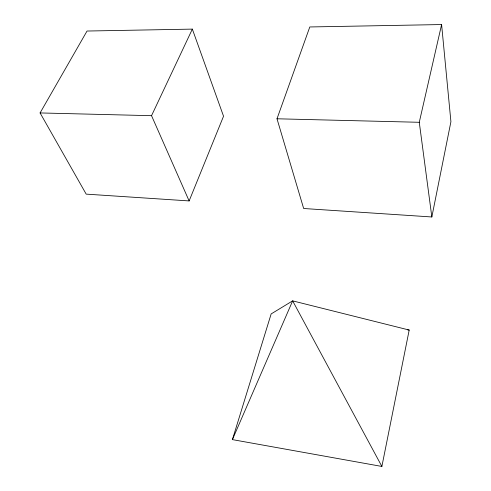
<?xml version="1.0" encoding="UTF-8"?>
<svg xmlns="http://www.w3.org/2000/svg" width="491" height="491" viewBox="0 0 491 491"><rect width="100%" height="100%" fill="white"/><g stroke="black" fill="none" stroke-linecap="round" stroke-linejoin="round"><path stroke-width="0.74" d="M381.881 466.45L409.193 330.056L292.648 300.86L271.155 313.921L232.403 439.611L381.881 466.45L292.648 300.86L232.403 439.611M431.841 216.973L450.916 121.7L441.605 24.55L309.796 26.962L276.998 118.785L303.659 208.503L431.841 216.973L419.271 122.29L441.605 24.55M189.133 200.929L223.54 116.226L192.349 29.11L87.036 31.037L40.084 112.936L86.189 194.129L189.133 200.929L151.541 115.686L192.349 29.11M40.084 112.936L151.541 115.686M276.998 118.785L419.271 122.29M407.677 329.878L409.193 330.056"/></g></svg>
